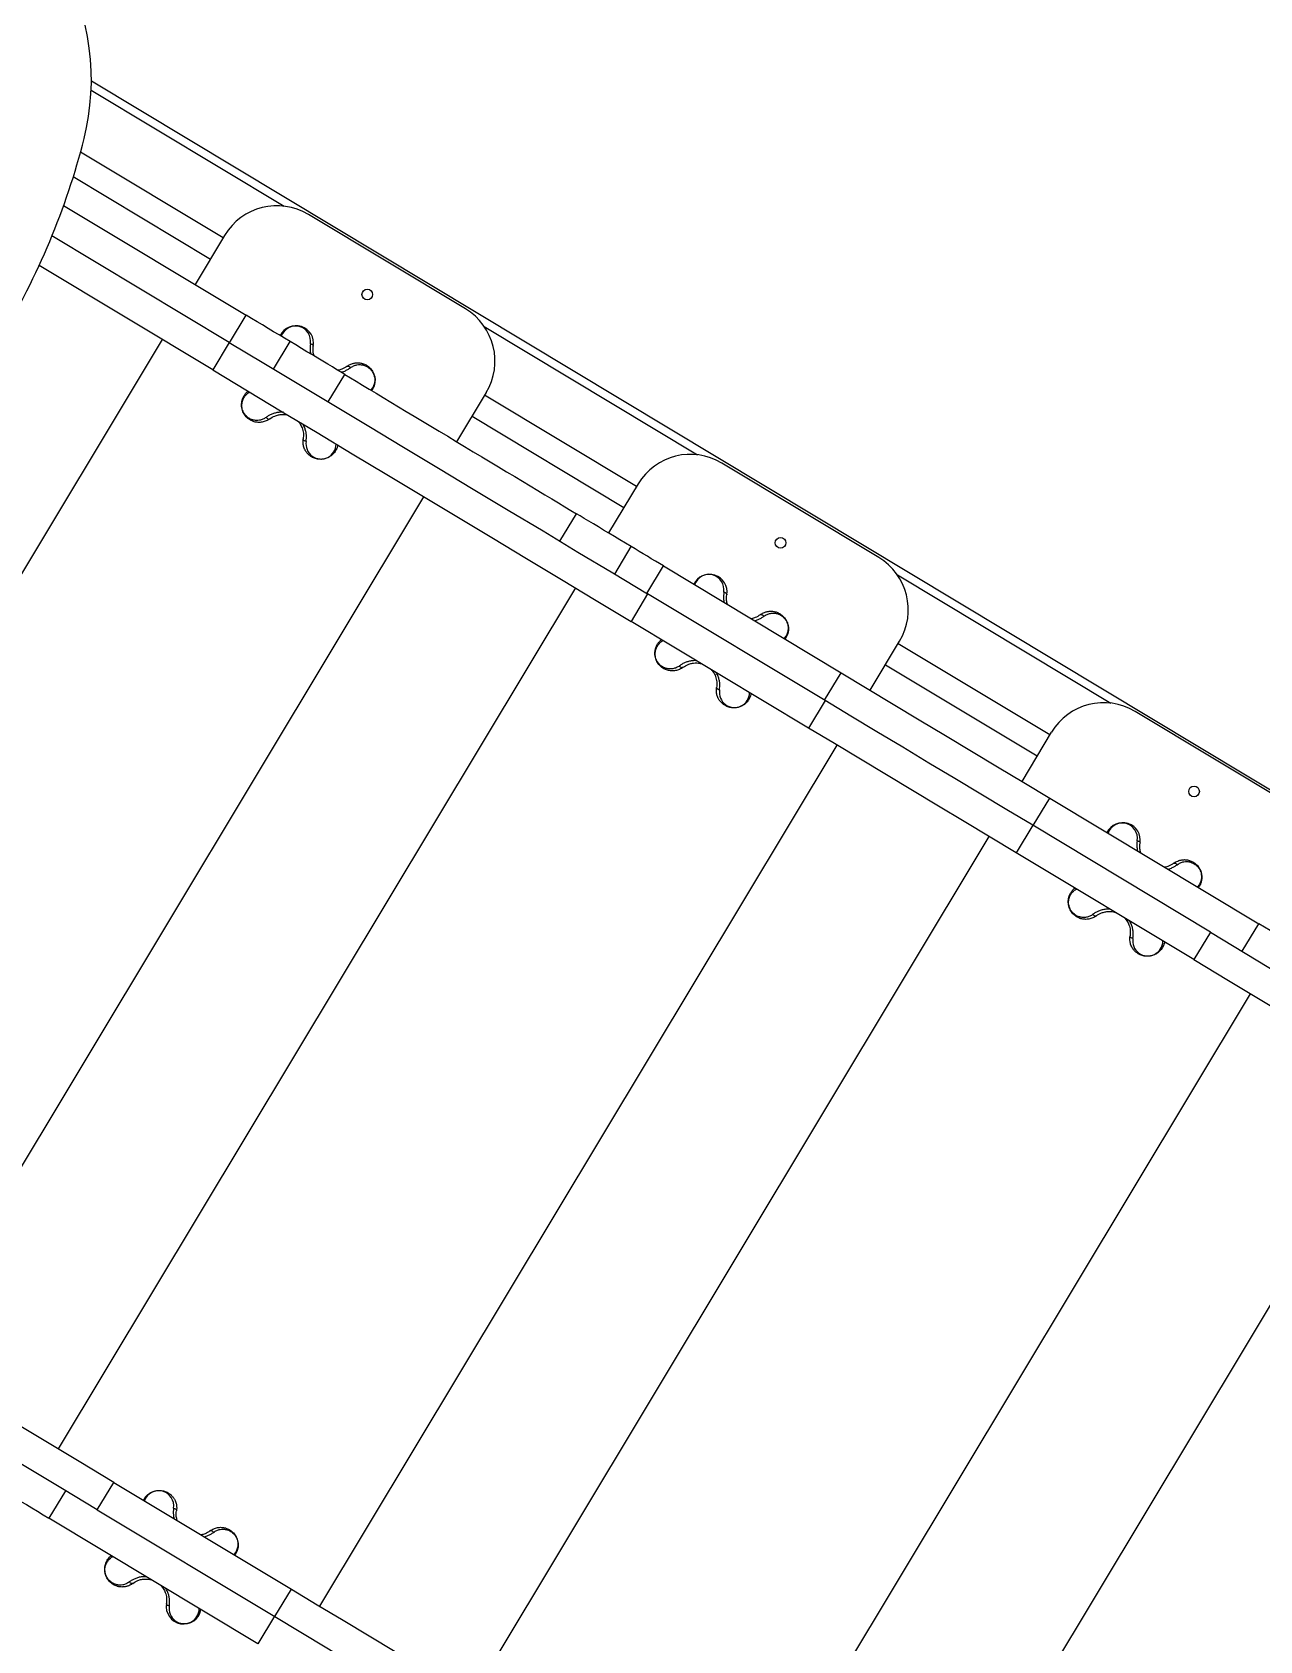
# Model space of a CAD drawing. Header units: millimetres. Extents: x -10374 to 11119, y -8221 to 9433.
# Drawn here: x -3077 to -2273, y -950 to 103 of the extents above; entities that cross this region are included whole.
import ezdxf

# ---------------------------------------------------------------- set-up
doc = ezdxf.new("R2010")
doc.units = ezdxf.units.MM
for name, color, linetype in [('DIKOM_ОБЪЕКТ', 7, 'Continuous'), ('DIKOM_РАЗМЕР_ЗОНА', 7, 'Continuous'), ('DIKOM_РАЗМЕР_ОБЪЕКТА', 7, 'Continuous')]:
    doc.layers.add(name, color=color, linetype=linetype)
doc.styles.add('style1', font='arial.ttf', dxfattribs={"width": 0.8})
doc.dimstyles.new('1-50', dxfattribs={"dimtxt": 300, "dimasz": 200, "dimexe": 100, "dimexo": 0, "dimgap": 100, "dimtad": 0, "dimdec": 0, "dimtxsty": 'style1', "dimcen": 0, "dimclrd": 7, "dimclre": 7, "dimadec": 1, "dimazin": 2, "dimtfac": 1, "dimtdec": 0, "dimtmove": 1, "dimatfit": 3, "dimfxl": 0, "dimlwd": 25, "dimlwe": 18, "dimarcsym": 0})

# ---------------------------------------------------------------- blocks, each defined once
blk = doc.blocks.new('*D16')
at = {"layer": 'Defpoints', "color": 0, "transparency": 16777216}
for p in [(-9045.1, 5161.7), (3694.5, 5161.7), (1813.2, -6719.9)]:
    blk.add_point(p, dxfattribs=at)
at = {"layer": 'DIKOM_РАЗМЕР_ОБЪЕКТА', "color": 7, "lineweight": 18, "transparency": 16777216}
for p, q in [((3694.5, 5161.7), (-9145.1, 5161.7)), ((1813.2, -6719.9), (-9145.1, -6719.9))]:
    blk.add_line(p, q, dxfattribs=at)
at = {"layer": 'DIKOM_РАЗМЕР_ОБЪЕКТА', "color": 7, "lineweight": 25, "transparency": 16777216}
for p, q in [((-9045.1, 4961.7), (-9045.1, -0.5)), ((-9045.1, -6519.9), (-9045.1, -1080.2))]:
    blk.add_line(p, q, dxfattribs=at)
at = {"layer": 'DIKOM_РАЗМЕР_ОБЪЕКТА', "color": 7, "transparency": 16777216}
for points in [[(-9078.4, 4961.7), (-9011.8, 4961.7), (-9045.1, 5161.7)], [(-9078.4, -6519.9), (-9011.8, -6519.9), (-9045.1, -6719.9)]]:
    blk.add_solid(points, dxfattribs=at)
at = {"layer": 'DIKOM_РАЗМЕР_ОБЪЕКТА', "color": 0, "transparency": 16777216, "insert": (-9045.1, -540.3), "char_height": 300, "attachment_point": 5, "rotation": 90, "style": 'style1'}
blk.add_mtext('11900', dxfattribs=at)
blk = doc.blocks.new('*D15')
at = {"layer": 'Defpoints', "color": 0, "transparency": 16777216}
for p in [(-5227.9, 8308.8), (9119.4, -1150.4), (-5227.9, -1991.8)]:
    blk.add_point(p, dxfattribs=at)
at = {"layer": 'DIKOM_РАЗМЕР_ОБЪЕКТА', "color": 7, "lineweight": 18, "transparency": 16777216}
for p, q in [((-5227.9, -1991.8), (-5227.9, 8408.8)), ((9119.4, -1150.4), (9119.4, 8408.8))]:
    blk.add_line(p, q, dxfattribs=at)
at = {"layer": 'DIKOM_РАЗМЕР_ОБЪЕКТА', "color": 7, "lineweight": 25, "transparency": 16777216}
for p, q in [((-5027.9, 8308.8), (187.4, 8308.8)), ((8919.4, 8308.8), (1267.2, 8308.8))]:
    blk.add_line(p, q, dxfattribs=at)
at = {"layer": 'DIKOM_РАЗМЕР_ОБЪЕКТА', "color": 7, "transparency": 16777216}
for points in [[(-5027.9, 8342.1), (-5027.9, 8275.4), (-5227.9, 8308.8)], [(8919.4, 8342.1), (8919.4, 8275.4), (9119.4, 8308.8)]]:
    blk.add_solid(points, dxfattribs=at)
at = {"layer": 'DIKOM_РАЗМЕР_ОБЪЕКТА', "color": 0, "transparency": 16777216, "insert": (727.3, 8308.8), "char_height": 300, "attachment_point": 5, "style": 'style1'}
blk.add_mtext('14350', dxfattribs=at)
blk = doc.blocks.new('*D14')
at = {"layer": 'Defpoints', "color": 0, "transparency": 16777216}
for p in [(-7515.9, 9236.3), (11119.4, -1423.4), (-7515.9, -2401.6)]:
    blk.add_point(p, dxfattribs=at)
at = {"layer": 'DIKOM_РАЗМЕР_ЗОНА', "color": 7, "lineweight": 18, "transparency": 16777216}
for p, q in [((-7515.9, -2401.6), (-7515.9, 9336.3)), ((11119.4, -1423.4), (11119.4, 9336.3))]:
    blk.add_line(p, q, dxfattribs=at)
at = {"layer": 'DIKOM_РАЗМЕР_ЗОНА', "color": 7, "lineweight": 25, "transparency": 16777216}
for p, q in [((-7315.9, 9236.3), (77.6, 9236.3)), ((10919.4, 9236.3), (1157.3, 9236.3))]:
    blk.add_line(p, q, dxfattribs=at)
at = {"layer": 'DIKOM_РАЗМЕР_ЗОНА', "color": 7, "transparency": 16777216}
for points in [[(-7315.9, 9269.7), (-7315.9, 9203), (-7515.9, 9236.3)], [(10919.4, 9269.7), (10919.4, 9203), (11119.4, 9236.3)]]:
    blk.add_solid(points, dxfattribs=at)
at = {"layer": 'DIKOM_РАЗМЕР_ЗОНА', "color": 0, "transparency": 16777216, "insert": (617.5, 9236.3), "char_height": 300, "attachment_point": 5, "style": 'style1'}
blk.add_mtext('18650', dxfattribs=at)
blk = doc.blocks.new('*D13')
at = {"layer": 'Defpoints', "color": 0, "transparency": 16777216}
for p in [(-10177, 7112.8), (3082.3, 7112.8), (2015.5, -8221.4)]:
    blk.add_point(p, dxfattribs=at)
at = {"layer": 'DIKOM_РАЗМЕР_ЗОНА', "color": 7, "lineweight": 18, "transparency": 16777216}
for p, q in [((3082.3, 7112.8), (-10277, 7112.8)), ((2015.5, -8221.4), (-10277, -8221.4))]:
    blk.add_line(p, q, dxfattribs=at)
at = {"layer": 'DIKOM_РАЗМЕР_ЗОНА', "color": 7, "lineweight": 25, "transparency": 16777216}
for p, q in [((-10177, 6912.8), (-10177, -14.4)), ((-10177, -8021.4), (-10177, -1094.2))]:
    blk.add_line(p, q, dxfattribs=at)
at = {"layer": 'DIKOM_РАЗМЕР_ЗОНА', "color": 7, "transparency": 16777216}
for points in [[(-10210.3, 6912.8), (-10143.6, 6912.8), (-10177, 7112.8)], [(-10210.3, -8021.4), (-10143.6, -8021.4), (-10177, -8221.4)]]:
    blk.add_solid(points, dxfattribs=at)
at = {"layer": 'DIKOM_РАЗМЕР_ЗОНА', "color": 0, "transparency": 16777216, "insert": (-10177, -554.3), "char_height": 300, "attachment_point": 5, "rotation": 90, "style": 'style1'}
blk.add_mtext('15300', dxfattribs=at)

msp = doc.modelspace()

# ---------------------------------------------------------------- linework, layer by layer
at = {"layer": 'DIKOM_ОБЪЕКТ', "color": 7, "linetype": 'Continuous', "lineweight": 15}
for p, q in [((-3038.6, 65.3), (-2912.1, -10.7)), ((-1794.9, -676.2), (-3038.5, 71.1)), ((-2952.2, -31.5), (-3045.7, 24.6)), ((-3050.4, 8.8), (-2960.5, -45.3)), ((-3056.7, -10.2), (-2937.1, -82.1)), ((-2793.4, -77.9), (-2896.3, -16.1)), ((-2948.2, -99.9), (-3064.4, -30.1)), ((-2951.2, -29.8), (-2970.5, -62)), ((-2959, -117.9), (-3072.8, -49.5)), ((-2947.9, -100.1), (-2937.1, -82.1)), ((-2781.2, -89.4), (-2641.3, -173.5)), ((-2992.1, -98), (-3331, -662)), ((-2948.2, -99.9), (-2959, -117.9)), ((-2919.1, -117.4), (-2908.2, -99.4)), ((-2883.3, -138.9), (-2872.5, -120.9)), ((-2854.3, -130.6), (-2854.9, -131.4)), ((-2799.1, -165), (-2779.7, -132.8)), ((-2681.3, -194.3), (-2780.8, -134.5)), ((-2789, -148.3), (-2689.6, -208)), ((-2522.6, -240.7), (-2625.4, -178.9)), ((-2680.3, -192.6), (-2699.6, -224.7)), ((-3159.6, -765), (-2820.7, -201)), ((-2731.5, -230.1), (-2720.7, -212.1)), ((-2695.6, -251.6), (-2684.8, -233.6)), ((-2674.5, -264.3), (-2663.7, -246.3)), ((-2663.7, -246.3), (-2547.3, -316.3)), ((-2510.3, -252.1), (-2370.4, -336.2)), ((-2721.3, -260.7), (-3060.2, -824.7)), ((-2674.1, -264.6), (-2684.9, -282.6)), ((-2557.7, -334.5), (-2674.1, -264.6)), ((-2568.6, -352.5), (-2684.9, -282.6)), ((-2583.4, -293.4), (-2584, -294.2)), ((-2528.2, -327.7), (-2508.9, -295.6)), ((-2410.5, -357), (-2509.9, -297.3)), ((-2518.2, -311), (-2418.7, -370.8)), ((-2558.1, -334.3), (-2547.3, -316.3)), ((-2557.7, -334.5), (-2568.6, -352.5)), ((-2251.7, -403.5), (-2354.6, -341.6)), ((-2409.5, -355.3), (-2428.8, -387.5)), ((-2888.7, -927.7), (-2549.8, -363.7)), ((-2421.4, -416.4), (-2410.5, -398.4)), ((-2410.5, -398.4), (-2273.6, -480.7)), ((-2421.7, -416.2), (-2432.5, -434.2)), ((-2305.3, -486.2), (-2421.7, -416.2)), ((-2450.4, -423.5), (-2789.3, -987.5)), ((-2316.1, -504.2), (-2432.5, -434.2)), ((-2312.5, -456.1), (-2313.2, -456.9)), ((-2284.4, -498.7), (-2273.6, -480.7)), ((-2305.3, -486.2), (-2316.1, -504.2)), ((-2617.9, -1090.5), (-2279, -526.5)), ((-2179.5, -586.2), (-2518.4, -1150.2)), ((-3055.5, -852), (-3066.3, -870)), ((-3034.7, -864.6), (-3023.8, -846.6)), ((-3023.8, -846.6), (-2907.4, -916.5)), ((-3004.3, -858.3), (-3003.9, -857.4)), ((-2929.4, -952.3), (-3066.3, -870)), ((-3034.7, -864.6), (-2918.3, -934.5)), ((-2918.3, -934.5), (-2907.4, -916.5)), ((-2918.6, -934.3), (-2929.4, -952.3))]:
    msp.add_line(p, q, dxfattribs=at)
at = {"layer": 'DIKOM_ОБЪЕКТ', "color": 7, "linetype": 'Continuous', "lineweight": 15, "flags": 128}
for points in [[(-3043.3, 33.7), (-3041.6, 40.8), (-3040.3, 48), (-3039.4, 55.4), (-3038.8, 62.8), (-3038.5, 70.2), (-3038.6, 77.7), (-3039.1, 85.3), (-3039.9, 92.8), (-3041.1, 100.4), (-3042.6, 107.9)], [(-2908.2, -99.4), (-2911.9, -97.2), (-2915.5, -95), (-2919.1, -92.9), (-2922.7, -90.7), (-2926.3, -88.5), (-2929.9, -86.4), (-2933.5, -84.2), (-2937.1, -82.1)], [(-2948.2, -99.9), (-2925.4, -113.6), (-2902.5, -127.3), (-2879.7, -141), (-2856.8, -154.8), (-2834, -168.5), (-2811.1, -182.2), (-2788.3, -196), (-2765.4, -209.7), (-2742.5, -223.4), (-2719.7, -237.2), (-2696.9, -250.9), (-2674.1, -264.6)], [(-2872.5, -120.9), (-2874.9, -119.4), (-2877.6, -117.8), (-2880.5, -116), (-2883.6, -114.2), (-2886.8, -112.2), (-2890.2, -110.2), (-2893.7, -108.1), (-2897.3, -106), (-2900.9, -103.8), (-2904.6, -101.6), (-2908.2, -99.4)], [(-2895, -100.8), (-2894.6, -100.8), (-2894.2, -101), (-2893.8, -101.1), (-2893.5, -101.3), (-2893.3, -101.6), (-2893.1, -101.9), (-2893.1, -102.1), (-2893.1, -102.4)], [(-2871.1, -115.6), (-2870.9, -115.5), (-2870.6, -115.4), (-2870.3, -115.4), (-2870, -115.5), (-2869.6, -115.7), (-2869.3, -115.9), (-2869, -116.2), (-2868.8, -116.5)], [(-2959, -117.9), (-2936.2, -131.6), (-2913.4, -145.3), (-2890.5, -159), (-2867.7, -172.8), (-2844.8, -186.5), (-2821.9, -200.2), (-2799.1, -214), (-2776.2, -227.7), (-2753.4, -241.4), (-2730.5, -255.2), (-2707.7, -268.9), (-2684.9, -282.6)], [(-2872.5, -120.9), (-2868.8, -123.1), (-2864.9, -125.4), (-2860.8, -127.9), (-2856.4, -130.5), (-2851.9, -133.2), (-2847.2, -136.1), (-2842.3, -139), (-2837.3, -142), (-2832.2, -145.1), (-2826.9, -148.3), (-2821.5, -151.5), (-2816.1, -154.8), (-2810.6, -158.1), (-2805, -161.4), (-2799.4, -164.8), (-2793.9, -168.1), (-2788.3, -171.5), (-2782.7, -174.8), (-2777.2, -178.1), (-2771.8, -181.4), (-2766.4, -184.6), (-2761.1, -187.8), (-2756, -190.9), (-2750.9, -193.9), (-2746, -196.8), (-2741.3, -199.7), (-2736.8, -202.4), (-2732.4, -205), (-2728.3, -207.5), (-2724.3, -209.9), (-2720.7, -212.1)], [(-2924, -149), (-2923.7, -149.3), (-2923.4, -149.6), (-2923.1, -149.8), (-2922.8, -150), (-2922.4, -150.1), (-2922.1, -150.1), (-2921.9, -150.1), (-2921.6, -149.9)], [(-2897.8, -164.8), (-2898.2, -164.7), (-2898.5, -164.6), (-2898.9, -164.4), (-2899.2, -164.2), (-2899.4, -163.9), (-2899.6, -163.7), (-2899.7, -163.4), (-2899.7, -163.1)], [(-2684.8, -233.6), (-2688.5, -231.4), (-2692.2, -229.2), (-2695.8, -227), (-2699.4, -224.9), (-2702.9, -222.8), (-2706.3, -220.7), (-2709.5, -218.8), (-2712.6, -216.9), (-2715.5, -215.2), (-2718.2, -213.6), (-2720.7, -212.1)], [(-2663.7, -246.3), (-2666.3, -244.8), (-2668.9, -243.2), (-2671.6, -241.6), (-2674.2, -240), (-2676.9, -238.4), (-2679.5, -236.8), (-2682.2, -235.2), (-2684.8, -233.6)], [(-2624.1, -263.5), (-2623.7, -263.6), (-2623.3, -263.7), (-2623, -263.9), (-2622.7, -264.1), (-2622.4, -264.3), (-2622.3, -264.6), (-2622.2, -264.9), (-2622.2, -265.2)], [(-2600.3, -278.4), (-2600, -278.2), (-2599.7, -278.2), (-2599.4, -278.2), (-2599.1, -278.3), (-2598.8, -278.4), (-2598.4, -278.7), (-2598.2, -278.9), (-2597.9, -279.3)], [(-2653.1, -311.8), (-2652.9, -312.1), (-2652.6, -312.4), (-2652.2, -312.6), (-2651.9, -312.8), (-2651.6, -312.9), (-2651.3, -312.9), (-2651, -312.8), (-2650.7, -312.7)], [(-2626.9, -327.5), (-2627.3, -327.4), (-2627.7, -327.3), (-2628, -327.1), (-2628.3, -326.9), (-2628.6, -326.7), (-2628.7, -326.4), (-2628.8, -326.1), (-2628.8, -325.9)], [(-2547.3, -316.3), (-2530.2, -326.5), (-2513.1, -336.8), (-2496, -347.1), (-2478.9, -357.4), (-2461.8, -367.6), (-2444.7, -377.9), (-2427.6, -388.2), (-2410.5, -398.4)], [(-2421.7, -416.2), (-2438.7, -406), (-2455.7, -395.8), (-2472.7, -385.6), (-2489.7, -375.4), (-2506.7, -365.1), (-2523.8, -354.9), (-2540.8, -344.7), (-2557.7, -334.5)], [(-2432.5, -434.2), (-2449.5, -424), (-2466.5, -413.8), (-2483.5, -403.6), (-2500.5, -393.4), (-2517.6, -383.1), (-2534.6, -372.9), (-2551.6, -362.7), (-2568.6, -352.5)], [(-2353.3, -426.3), (-2352.8, -426.3), (-2352.5, -426.5), (-2352.1, -426.6), (-2351.8, -426.9), (-2351.6, -427.1), (-2351.4, -427.4), (-2351.3, -427.6), (-2351.3, -427.9)], [(-2329.4, -441.1), (-2329.2, -441), (-2328.9, -440.9), (-2328.6, -440.9), (-2328.2, -441), (-2327.9, -441.2), (-2327.6, -441.4), (-2327.3, -441.7), (-2327, -442)], [(-2382.2, -474.5), (-2382, -474.8), (-2381.7, -475.1), (-2381.4, -475.3), (-2381, -475.5), (-2380.7, -475.6), (-2380.4, -475.6), (-2380.1, -475.6), (-2379.9, -475.4)], [(-2237.2, -502.6), (-2239.7, -501.1), (-2242.5, -499.4), (-2245.4, -497.6), (-2248.5, -495.8), (-2251.8, -493.8), (-2255.3, -491.7), (-2258.8, -489.6), (-2262.5, -487.4), (-2266.2, -485.2), (-2269.9, -482.9), (-2273.6, -480.7)], [(-2356, -490.3), (-2356.4, -490.2), (-2356.8, -490.1), (-2357.2, -489.9), (-2357.5, -489.7), (-2357.7, -489.4), (-2357.9, -489.2), (-2357.9, -488.9), (-2357.9, -488.6)], [(-2305.3, -486.2), (-2282.5, -499.9), (-2259.7, -513.6), (-2236.8, -527.3), (-2214, -541), (-2191.1, -554.8), (-2168.3, -568.5), (-2145.4, -582.2), (-2122.5, -596), (-2099.7, -609.7), (-2076.8, -623.4), (-2054, -637.1), (-2031.2, -650.9)], [(-2316.1, -504.2), (-2293.3, -517.9), (-2270.5, -531.6), (-2247.7, -545.3), (-2224.8, -559), (-2201.9, -572.8), (-2179.1, -586.5), (-2156.2, -600.2), (-2133.4, -614), (-2110.5, -627.7), (-2087.7, -641.4), (-2064.8, -655.1), (-2042, -668.9)], [(-3023.8, -846.6), (-3046.6, -832.9), (-3069.5, -819.1), (-3092.3, -805.4), (-3115.2, -791.7), (-3138, -778), (-3160.9, -764.2), (-3183.8, -750.5), (-3206.6, -736.7), (-3229.5, -723), (-3252.3, -709.3), (-3275.1, -695.6), (-3297.9, -681.9)], [(-3034.7, -864.6), (-3057.5, -850.9), (-3080.3, -837.1), (-3103.1, -823.4), (-3126, -809.7), (-3148.8, -796), (-3171.7, -782.2), (-3194.6, -768.5), (-3217.4, -754.7), (-3240.3, -741), (-3263.1, -727.3), (-3286, -713.6), (-3308.8, -699.9)], [(-3102.7, -848.2), (-3100.2, -849.7), (-3097.5, -851.3), (-3094.6, -853.1), (-3091.4, -855), (-3088.1, -856.9), (-3084.7, -859), (-3081.1, -861.1), (-3077.5, -863.3), (-3073.8, -865.5), (-3070.1, -867.8), (-3066.3, -870)], [(-2984.6, -863.5), (-2984.2, -863.6), (-2983.8, -863.7), (-2983.5, -863.9), (-2983.2, -864.1), (-2983, -864.4), (-2982.8, -864.6), (-2982.7, -864.9), (-2982.7, -865.2)], [(-2958.4, -879.3), (-2958.7, -879), (-2959, -878.7), (-2959.3, -878.5), (-2959.6, -878.3), (-2959.9, -878.2), (-2960.3, -878.2), (-2960.5, -878.2), (-2960.8, -878.4)], [(-3011.3, -912.7), (-3011.5, -912.8), (-3011.8, -912.9), (-3012.1, -912.9), (-3012.4, -912.8), (-3012.8, -912.6), (-3013.1, -912.4), (-3013.4, -912.1), (-3013.6, -911.8)], [(-2907.4, -916.5), (-2890.5, -926.7), (-2873.5, -936.9), (-2856.5, -947.1), (-2839.4, -957.4), (-2822.4, -967.6), (-2805.4, -977.8), (-2788.4, -988), (-2771.4, -998.2)], [(-2987.4, -927.5), (-2987.8, -927.5), (-2988.2, -927.3), (-2988.6, -927.2), (-2988.9, -926.9), (-2989.1, -926.7), (-2989.3, -926.4), (-2989.3, -926.2), (-2989.3, -925.9)], [(-2918.3, -934.5), (-2901.3, -944.7), (-2884.3, -954.9), (-2867.3, -965.1), (-2850.2, -975.4), (-2833.2, -985.6), (-2816.2, -995.8), (-2799.2, -1006), (-2782.2, -1016.2)]]:
    msp.add_lwpolyline(points, dxfattribs=at)
at = {"layer": 'DIKOM_ОБЪЕКТ', "color": 7, "linetype": 'Continuous', "lineweight": 15}
for centre in [(-2857.7, -68.5), (-2586.9, -231.2), (-2316, -394)]:
    msp.add_circle(centre, 3.5, dxfattribs=at)
for centre, radius, start, end in [((-3520.2, 156.2), 492.5, 329.0371, 345.592), ((-2916.9, -50.4), 40, 59, 149), ((-2814, -112.2), 40, 329, 59), ((-2904.4, -100.5), 11.5, 350.4538, 154.0554), ((-2904.7, -99.1), 9.88, 350.3228, 160.9971), ((-2888, -166.4), 9.89, 170.3872, 359.6178), ((-2646, -213.2), 40, 59, 149), ((-2543.2, -275), 40, 329, 59), ((-2633.5, -263.3), 11.5, 350.4511, 154.0567), ((-2633.9, -261.8), 9.88, 350.3214, 160.9986), ((-2617.1, -329.2), 9.89, 170.3877, 359.618), ((-2375.2, -375.9), 40, 59, 149), ((-2362.7, -426), 11.5, 350.4535, 154.0551), ((-2363, -424.6), 9.88, 350.3224, 160.9979), ((-2346.3, -491.9), 9.89, 170.3888, 359.6164), ((-2994.4, -861.9), 9.88, 350.3229, 160.9974), ((-2978, -927.8), 11.5, 170.4761, 349.3988), ((-2977.7, -929.2), 9.89, 170.3909, 359.6148)]:
    msp.add_arc(centre, radius, start, end, dxfattribs=at)
for points, knots in [([(-2895, -100.8), (-2895.1, -102.2), (-2895.3, -104.3), (-2895, -106.6), (-2894.7, -107.5), (-2894.7, -107.5)], [0, 0, 0, 0, 0.64438, 0.973847, 1, 1, 1, 1]), ([(-2892.5, -108.8), (-2892.8, -107.9), (-2893.5, -105.6), (-2893.2, -103.6), (-2893.1, -102.4)], [0, 0, 0, 0, 0.404031, 1, 1, 1, 1]), ([(-2871.1, -115.6), (-2872.1, -116.3), (-2873.5, -117.2), (-2875.5, -117.9), (-2876.4, -118.1), (-2876.9, -118.2), (-2876.9, -118.2)], [0, 0, 0, 0, 0.604302, 0.790849, 0.970423, 1, 1, 1, 1]), ([(-2871.1, -115.6), (-2870.8, -115.4), (-2870.1, -114.9), (-2869, -114.3), (-2867.9, -113.9), (-2867, -113.6), (-2866.1, -113.4), (-2865.2, -113.3), (-2864.3, -113.2), (-2863.4, -113.2), (-2862.5, -113.3), (-2861.5, -113.5), (-2860.6, -113.8), (-2859.6, -114.1), (-2858.5, -114.7), (-2857.5, -115.3), (-2856.5, -116.1), (-2855.5, -117), (-2854.7, -118.1), (-2854.1, -119.1), (-2853.4, -120.5), (-2852.9, -122.1), (-2852.6, -123.7), (-2852.6, -124.8), (-2852.7, -126), (-2852.9, -127.4), (-2853.4, -129), (-2854, -130.1), (-2854.3, -130.6)], [0, 0, 0, 0, 0.039048, 0.080676, 0.124899, 0.152374, 0.182321, 0.214746, 0.249672, 0.275925, 0.312226, 0.348769, 0.37443, 0.417522, 0.45846, 0.49858, 0.541745, 0.583533, 0.624038, 0.656597, 0.686724, 0.749348, 0.77996, 0.812234, 0.842267, 0.875053, 0.93776, 1, 1, 1, 1]), ([(-2868.8, -116.5), (-2868.1, -116.1), (-2866.7, -115.2), (-2864.5, -114.5), (-2862.3, -114.4), (-2860.1, -114.7), (-2858, -115.6), (-2856.4, -116.7), (-2855.2, -117.9), (-2854.5, -118.9), (-2854, -119.7), (-2853.5, -120.7), (-2853.1, -122), (-2852.8, -123.6), (-2852.8, -125.2), (-2853, -126.6), (-2853.5, -128.2), (-2854.3, -129.8), (-2855.1, -130.7), (-2855.5, -131.1)], [0, 0, 0, 0, 0.08541, 0.170998, 0.256211, 0.341685, 0.426499, 0.512136, 0.558008, 0.597801, 0.621497, 0.643439, 0.683798, 0.726725, 0.769684, 0.812548, 0.855532, 0.940818, 1, 1, 1, 1]), ([(-2874.9, -119.4), (-2874.8, -119.4), (-2874, -119.3), (-2872.5, -118.7), (-2870.5, -117.7), (-2869.3, -116.9), (-2868.8, -116.5)], [0, 0, 0, 0, 0.022477, 0.348032, 0.668595, 1, 1, 1, 1]), ([(-2921.6, -149.9), (-2922, -150.2), (-2922.8, -150.8), (-2924, -151.4), (-2925.3, -151.8), (-2926.6, -152.1), (-2927.9, -152.3), (-2929.2, -152.3), (-2930.5, -152.2), (-2931.8, -151.9), (-2933.1, -151.4), (-2934.3, -150.8), (-2935.4, -150.1), (-2936.5, -149.2), (-2937.5, -148.1), (-2938.5, -146.8), (-2939.2, -145.3), (-2939.8, -143.6), (-2940.1, -142.1), (-2940.1, -141), (-2940.1, -139.9), (-2939.9, -138.5), (-2939.6, -137.2), (-2939.1, -136), (-2938.6, -135.1), (-2938, -134.2), (-2937.4, -133.3), (-2936.6, -132.5), (-2936.1, -132.1), (-2935.8, -131.8)], [0, 0, 0, 0, 0.038889, 0.080449, 0.119, 0.161074, 0.19768, 0.241283, 0.28166, 0.321715, 0.365379, 0.401468, 0.44471, 0.482217, 0.525252, 0.562884, 0.603346, 0.643861, 0.684341, 0.704056, 0.724851, 0.762552, 0.805686, 0.837572, 0.869165, 0.8997, 0.930699, 0.966637, 1, 1, 1, 1]), ([(-2924, -149), (-2924.7, -149.5), (-2926, -150.4), (-2928.3, -151), (-2930.5, -151.1), (-2932.6, -150.8), (-2934.7, -150), (-2936.4, -148.8), (-2937.6, -147.6), (-2938.3, -146.6), (-2938.8, -145.8), (-2939.2, -144.8), (-2939.7, -143.5), (-2939.9, -141.9), (-2939.9, -140.3), (-2939.7, -139), (-2939.2, -137.3), (-2938.3, -135.6), (-2936.8, -133.9), (-2935.6, -132.9), (-2934.8, -132.5), (-2934.7, -132.5)], [0, 0, 0, 0, 0.075888, 0.151934, 0.227662, 0.303594, 0.378952, 0.455044, 0.495802, 0.531168, 0.552214, 0.57171, 0.607577, 0.645715, 0.683885, 0.721968, 0.760158, 0.835936, 0.911987, 0.987438, 1, 1, 1, 1]), ([(-2912.7, -145.7), (-2912.8, -145.7), (-2913.8, -145.5), (-2915.7, -145.7), (-2918.1, -146.1), (-2920.2, -146.8), (-2922.3, -147.8), (-2923.4, -148.6), (-2924, -149)], [0, 0, 0, 0, 0.029306, 0.223143, 0.417375, 0.611465, 0.802523, 1, 1, 1, 1]), ([(-2921.6, -149.9), (-2920.6, -149.3), (-2919.3, -148.4), (-2917.2, -147.7), (-2916, -147.4), (-2914.5, -147.1), (-2912.7, -147.1), (-2910.8, -147.2), (-2909.8, -147.6), (-2909.4, -147.7)], [0, 0, 0, 0, 0.326301, 0.42702, 0.523972, 0.61738, 0.775913, 0.926246, 1, 1, 1, 1]), ([(-2903.3, -151.4), (-2903, -151.6), (-2902.5, -152.2), (-2901.7, -153.3), (-2901, -154.5), (-2900.1, -156.6), (-2899.3, -159.6), (-2899.6, -161.9), (-2899.7, -163.1)], [0, 0, 0, 0, 0.069058, 0.169416, 0.273171, 0.380876, 0.672506, 1, 1, 1, 1]), ([(-2897.8, -164.8), (-2897.6, -163.4), (-2897.4, -161.3), (-2897.9, -158.2), (-2898.7, -155.9), (-2899.4, -154.2), (-2900, -153.4), (-2900.1, -153.3)], [0, 0, 0, 0, 0.383637, 0.579777, 0.770147, 0.963553, 1, 1, 1, 1]), ([(-2878.5, -170.9), (-2878.7, -171.3), (-2879.2, -172), (-2880, -173), (-2880.9, -173.8), (-2881.9, -174.5), (-2883.1, -175.3), (-2884.6, -175.9), (-2886.2, -176.3), (-2887.4, -176.5), (-2888.6, -176.5), (-2889.8, -176.4), (-2891.1, -176.2), (-2892.4, -175.8), (-2893.4, -175.3), (-2894.3, -174.8), (-2895.1, -174.3), (-2895.8, -173.8), (-2896.4, -173.2), (-2897, -172.5), (-2897.6, -171.8), (-2898.1, -171), (-2898.6, -170.2), (-2899.1, -169.2), (-2899.4, -168), (-2899.7, -166.6), (-2899.9, -165), (-2899.7, -163.7), (-2899.7, -163.1)], [0, 0, 0, 0, 0.043169, 0.084951, 0.125503, 0.158056, 0.187888, 0.250621, 0.281743, 0.313567, 0.34377, 0.376429, 0.416856, 0.458551, 0.501589, 0.531079, 0.563762, 0.592893, 0.626368, 0.652483, 0.688435, 0.724581, 0.750271, 0.796293, 0.837893, 0.875075, 0.940446, 1, 1, 1, 1]), ([(-2877, -167.1), (-2877, -167.2), (-2877.1, -167.4), (-2877.1, -167.6), (-2877.2, -167.8), (-2877.4, -168.9), (-2878, -169.9), (-2878.5, -170.9)], [0, 0, 0, 0, 0.054124, 0.136902, 0.162549, 0.17764, 1, 1, 1, 1]), ([(-2624.1, -263.5), (-2624.2, -264.9), (-2624.4, -267), (-2624.1, -269.4), (-2623.8, -270.2), (-2623.8, -270.3)], [0, 0, 0, 0, 0.644399, 0.973876, 1, 1, 1, 1]), ([(-2621.7, -271.6), (-2621.9, -270.7), (-2622.6, -268.4), (-2622.3, -266.4), (-2622.2, -265.2)], [0, 0, 0, 0, 0.404031, 1, 1, 1, 1]), ([(-2600.3, -278.4), (-2601.3, -279), (-2602.6, -279.9), (-2604.6, -280.6), (-2605.5, -280.9), (-2606, -280.9), (-2606.1, -280.9)], [0, 0, 0, 0, 0.604361, 0.790926, 0.970518, 1, 1, 1, 1]), ([(-2604, -282.2), (-2604, -282.2), (-2603.1, -282), (-2601.6, -281.4), (-2599.6, -280.5), (-2598.5, -279.7), (-2597.9, -279.3)], [0, 0, 0, 0, 0.022381, 0.348052, 0.668641, 1, 1, 1, 1]), ([(-2600.3, -278.4), (-2599.9, -278.1), (-2599.2, -277.6), (-2598.1, -277), (-2597.1, -276.6), (-2596.1, -276.3), (-2595.3, -276.1), (-2594.3, -276), (-2593.4, -276), (-2592.5, -276), (-2591.6, -276.1), (-2590.7, -276.3), (-2589.7, -276.5), (-2588.7, -276.9), (-2587.7, -277.4), (-2586.6, -278.1), (-2585.6, -278.9), (-2584.7, -279.8), (-2583.9, -280.8), (-2583.2, -281.8), (-2582.5, -283.2), (-2582, -284.8), (-2581.8, -286.4), (-2581.7, -287.6), (-2581.8, -288.7), (-2582, -290.1), (-2582.5, -291.8), (-2583.1, -292.9), (-2583.4, -293.4)], [0, 0, 0, 0, 0.039064, 0.080675, 0.124898, 0.152372, 0.182319, 0.214762, 0.24967, 0.275923, 0.312224, 0.348766, 0.374428, 0.417536, 0.458457, 0.498577, 0.541742, 0.583544, 0.624036, 0.656594, 0.686721, 0.749345, 0.779957, 0.812232, 0.842265, 0.875048, 0.93776, 1, 1, 1, 1]), ([(-2597.9, -279.3), (-2597.2, -278.8), (-2595.8, -277.9), (-2593.6, -277.3), (-2591.4, -277.1), (-2589.2, -277.5), (-2587.1, -278.3), (-2585.5, -279.4), (-2584.3, -280.7), (-2583.6, -281.6), (-2583.1, -282.5), (-2582.6, -283.5), (-2582.2, -284.8), (-2581.9, -286.4), (-2582, -287.9), (-2582.2, -289.3), (-2582.7, -291), (-2583.4, -292.5), (-2584.3, -293.4), (-2584.6, -293.8)], [0, 0, 0, 0, 0.08541, 0.170997, 0.256226, 0.341685, 0.426498, 0.512135, 0.558007, 0.597812, 0.621497, 0.643439, 0.683805, 0.726728, 0.769688, 0.812548, 0.855532, 0.940818, 1, 1, 1, 1]), ([(-2650.7, -312.7), (-2651.1, -312.9), (-2651.9, -313.5), (-2653.1, -314.1), (-2654.4, -314.6), (-2655.7, -314.9), (-2657, -315.1), (-2658.3, -315.1), (-2659.7, -314.9), (-2661, -314.6), (-2662.2, -314.2), (-2663.4, -313.6), (-2664.6, -312.9), (-2665.7, -311.9), (-2666.7, -310.9), (-2667.6, -309.6), (-2668.4, -308.1), (-2669, -306.3), (-2669.2, -304.9), (-2669.3, -303.7), (-2669.2, -302.6), (-2669.1, -301.3), (-2668.7, -299.9), (-2668.2, -298.8), (-2667.7, -297.8), (-2667.2, -296.9), (-2666.5, -296.1), (-2665.8, -295.3), (-2665.2, -294.8), (-2664.9, -294.6)], [0, 0, 0, 0, 0.038903, 0.080463, 0.118999, 0.161089, 0.197679, 0.241297, 0.281659, 0.321729, 0.365379, 0.401482, 0.444724, 0.482231, 0.525267, 0.562887, 0.603359, 0.643867, 0.684347, 0.704063, 0.724859, 0.762559, 0.80569, 0.837582, 0.869174, 0.89971, 0.930699, 0.966637, 1, 1, 1, 1]), ([(-2653.1, -311.8), (-2653.8, -312.2), (-2655.2, -313.1), (-2657.4, -313.7), (-2659.6, -313.9), (-2661.8, -313.5), (-2663.9, -312.7), (-2665.5, -311.6), (-2666.7, -310.4), (-2667.4, -309.4), (-2667.9, -308.5), (-2668.4, -307.6), (-2668.8, -306.3), (-2669.1, -304.6), (-2669.1, -303.1), (-2668.8, -301.7), (-2668.3, -300.1), (-2667.4, -298.3), (-2666, -296.6), (-2664.8, -295.6), (-2664, -295.3), (-2663.9, -295.2)], [0, 0, 0, 0, 0.075888, 0.151936, 0.22765, 0.303597, 0.378956, 0.455048, 0.495807, 0.531162, 0.552219, 0.571715, 0.607575, 0.645717, 0.683888, 0.721973, 0.760159, 0.835946, 0.911988, 0.987451, 1, 1, 1, 1]), ([(-2641.8, -308.4), (-2642, -308.4), (-2643, -308.3), (-2644.8, -308.4), (-2647.2, -308.8), (-2649.4, -309.6), (-2651.4, -310.5), (-2652.5, -311.4), (-2653.1, -311.8)], [0, 0, 0, 0, 0.029367, 0.223194, 0.417415, 0.611439, 0.802535, 1, 1, 1, 1]), ([(-2650.7, -312.7), (-2649.7, -312), (-2648.4, -311.1), (-2646.4, -310.4), (-2645.2, -310.1), (-2643.7, -309.9), (-2641.8, -309.8), (-2640, -310), (-2638.9, -310.3), (-2638.5, -310.4)], [0, 0, 0, 0, 0.326274, 0.426997, 0.523953, 0.617365, 0.775904, 0.926243, 1, 1, 1, 1]), ([(-2632.4, -314.1), (-2632.2, -314.4), (-2631.6, -315), (-2630.8, -316), (-2630.1, -317.3), (-2629.2, -319.4), (-2628.5, -322.4), (-2628.7, -324.7), (-2628.8, -325.9)], [0, 0, 0, 0, 0.069096, 0.169452, 0.273176, 0.380877, 0.672513, 1, 1, 1, 1]), ([(-2626.9, -327.5), (-2626.8, -326.1), (-2626.5, -324), (-2627.1, -321), (-2627.8, -318.7), (-2628.5, -317), (-2629.2, -316.1), (-2629.3, -316)], [0, 0, 0, 0, 0.383645, 0.579798, 0.77017, 0.963552, 1, 1, 1, 1]), ([(-2607.6, -333.7), (-2607.8, -334), (-2608.3, -334.8), (-2609.1, -335.7), (-2610.1, -336.6), (-2611, -337.3), (-2612.3, -338.1), (-2613.8, -338.7), (-2615.4, -339.1), (-2616.5, -339.2), (-2617.7, -339.3), (-2618.9, -339.2), (-2620.2, -339), (-2621.5, -338.6), (-2622.6, -338.1), (-2623.5, -337.6), (-2624.2, -337.1), (-2624.9, -336.5), (-2625.6, -335.9), (-2626.2, -335.3), (-2626.8, -334.6), (-2627.3, -333.8), (-2627.8, -332.9), (-2628.2, -331.9), (-2628.6, -330.8), (-2628.9, -329.4), (-2629, -327.8), (-2628.9, -326.5), (-2628.8, -325.9)], [0, 0, 0, 0, 0.043158, 0.084953, 0.125491, 0.158044, 0.187895, 0.250629, 0.281728, 0.313552, 0.343778, 0.376437, 0.416865, 0.45856, 0.501581, 0.531071, 0.563769, 0.592886, 0.626374, 0.652478, 0.68843, 0.724586, 0.750276, 0.796291, 0.837891, 0.875078, 0.940448, 1, 1, 1, 1]), ([(-2606.2, -329.9), (-2606.2, -330), (-2606.2, -330.1), (-2606.3, -330.3), (-2606.3, -330.5), (-2606.6, -331.6), (-2607.1, -332.7), (-2607.6, -333.7)], [0, 0, 0, 0, 0.054122, 0.136925, 0.162571, 0.177662, 1, 1, 1, 1]), ([(-2353.3, -426.3), (-2353.4, -427.7), (-2353.6, -429.8), (-2353.2, -432.1), (-2353, -433), (-2353, -433)], [0, 0, 0, 0, 0.644398, 0.973871, 1, 1, 1, 1]), ([(-2350.8, -434.3), (-2351.1, -433.4), (-2351.7, -431.1), (-2351.5, -429.1), (-2351.3, -427.9)], [0, 0, 0, 0, 0.404034, 1, 1, 1, 1]), ([(-2329.4, -441.1), (-2330.4, -441.8), (-2331.7, -442.7), (-2333.8, -443.4), (-2334.6, -443.6), (-2335.1, -443.7), (-2335.2, -443.7)], [0, 0, 0, 0, 0.604343, 0.790895, 0.970471, 1, 1, 1, 1]), ([(-2333.1, -444.9), (-2333.1, -444.9), (-2332.2, -444.8), (-2330.8, -444.2), (-2328.7, -443.2), (-2327.6, -442.4), (-2327, -442)], [0, 0, 0, 0, 0.022429, 0.348043, 0.668657, 1, 1, 1, 1]), ([(-2329.4, -441.1), (-2329.1, -440.9), (-2328.4, -440.4), (-2327.2, -439.8), (-2326.2, -439.4), (-2325.2, -439.1), (-2324.4, -438.9), (-2323.5, -438.8), (-2322.6, -438.7), (-2321.7, -438.7), (-2320.7, -438.8), (-2319.8, -439), (-2318.9, -439.3), (-2317.9, -439.6), (-2316.8, -440.2), (-2315.7, -440.8), (-2314.7, -441.6), (-2313.8, -442.5), (-2313, -443.6), (-2312.3, -444.6), (-2311.6, -446), (-2311.2, -447.6), (-2310.9, -449.2), (-2310.9, -450.3), (-2310.9, -451.5), (-2311.2, -452.9), (-2311.6, -454.5), (-2312.2, -455.6), (-2312.5, -456.1)], [0, 0, 0, 0, 0.039049, 0.080669, 0.124893, 0.152366, 0.182314, 0.214748, 0.249666, 0.275919, 0.31222, 0.348763, 0.374424, 0.417525, 0.458455, 0.498574, 0.541749, 0.583536, 0.624035, 0.656594, 0.686721, 0.749346, 0.779958, 0.812234, 0.842267, 0.875052, 0.937761, 1, 1, 1, 1]), ([(-2327, -442), (-2326.3, -441.6), (-2325, -440.7), (-2322.7, -440), (-2320.5, -439.9), (-2318.4, -440.2), (-2316.3, -441.1), (-2314.6, -442.2), (-2313.4, -443.4), (-2312.7, -444.4), (-2312.2, -445.2), (-2311.8, -446.2), (-2311.3, -447.5), (-2311.1, -449.2), (-2311.1, -450.7), (-2311.3, -452.1), (-2311.8, -453.7), (-2312.6, -455.3), (-2313.4, -456.2), (-2313.8, -456.6)], [0, 0, 0, 0, 0.085409, 0.170997, 0.256217, 0.341684, 0.426497, 0.512135, 0.558007, 0.597805, 0.621498, 0.643438, 0.683801, 0.726726, 0.769686, 0.812547, 0.855528, 0.940818, 1, 1, 1, 1]), ([(-2379.9, -475.4), (-2380.3, -475.7), (-2381, -476.3), (-2382.3, -476.9), (-2383.6, -477.3), (-2384.8, -477.6), (-2386.2, -477.8), (-2387.5, -477.8), (-2388.8, -477.7), (-2390.1, -477.4), (-2391.3, -476.9), (-2392.6, -476.3), (-2393.7, -475.6), (-2394.8, -474.7), (-2395.8, -473.6), (-2396.7, -472.3), (-2397.5, -470.8), (-2398.1, -469.1), (-2398.3, -467.6), (-2398.4, -466.5), (-2398.4, -465.4), (-2398.2, -464), (-2397.8, -462.7), (-2397.4, -461.5), (-2396.9, -460.6), (-2396.3, -459.7), (-2395.7, -458.8), (-2394.9, -458), (-2394.3, -457.6), (-2394.1, -457.3)], [0, 0, 0, 0, 0.038903, 0.080455, 0.118998, 0.161079, 0.197677, 0.241287, 0.281663, 0.321725, 0.365382, 0.401477, 0.444712, 0.482226, 0.52526, 0.562887, 0.603351, 0.643864, 0.684341, 0.704057, 0.724853, 0.762554, 0.805683, 0.837573, 0.869165, 0.8997, 0.930694, 0.966633, 1, 1, 1, 1]), ([(-2382.2, -474.5), (-2382.9, -475), (-2384.3, -475.9), (-2386.5, -476.5), (-2388.8, -476.6), (-2390.9, -476.3), (-2393, -475.5), (-2394.6, -474.3), (-2395.8, -473.1), (-2396.5, -472.1), (-2397.1, -471.3), (-2397.5, -470.3), (-2397.9, -469), (-2398.2, -467.4), (-2398.2, -465.8), (-2398, -464.5), (-2397.5, -462.8), (-2396.6, -461.1), (-2395.1, -459.4), (-2393.9, -458.4), (-2393.1, -458), (-2393, -458)], [0, 0, 0, 0, 0.075888, 0.151935, 0.227655, 0.303594, 0.378952, 0.455043, 0.495801, 0.531162, 0.552214, 0.571708, 0.607571, 0.645711, 0.683883, 0.721966, 0.760158, 0.835936, 0.911981, 0.987439, 1, 1, 1, 1]), ([(-2371, -471.2), (-2371.1, -471.2), (-2372.1, -471), (-2373.9, -471.2), (-2376.3, -471.6), (-2378.5, -472.3), (-2380.5, -473.3), (-2381.7, -474.1), (-2382.2, -474.5)], [0, 0, 0, 0, 0.029336, 0.223169, 0.417396, 0.611453, 0.802506, 1, 1, 1, 1]), ([(-2379.9, -475.4), (-2378.9, -474.8), (-2377.5, -473.9), (-2375.5, -473.2), (-2374.3, -472.9), (-2372.8, -472.6), (-2370.9, -472.6), (-2369.1, -472.7), (-2368, -473.1), (-2367.7, -473.2)], [0, 0, 0, 0, 0.326275, 0.426997, 0.523954, 0.617392, 0.775905, 0.926243, 1, 1, 1, 1]), ([(-2361.5, -476.9), (-2361.3, -477.1), (-2360.8, -477.7), (-2360, -478.8), (-2359.2, -480), (-2358.3, -482.1), (-2357.6, -485.1), (-2357.8, -487.4), (-2357.9, -488.6)], [0, 0, 0, 0, 0.069058, 0.16942, 0.273158, 0.380863, 0.672498, 1, 1, 1, 1]), ([(-2356, -490.3), (-2355.9, -488.9), (-2355.7, -486.8), (-2356.2, -483.7), (-2356.9, -481.4), (-2357.7, -479.7), (-2358.3, -478.9), (-2358.4, -478.8)], [0, 0, 0, 0, 0.383637, 0.579783, 0.770158, 0.963556, 1, 1, 1, 1]), ([(-2336.7, -496.4), (-2337, -496.8), (-2337.4, -497.5), (-2338.3, -498.5), (-2339.2, -499.3), (-2340.1, -500), (-2341.4, -500.8), (-2342.9, -501.5), (-2344.5, -501.8), (-2345.7, -502), (-2346.9, -502), (-2348.1, -501.9), (-2349.4, -501.7), (-2350.6, -501.3), (-2351.7, -500.8), (-2352.6, -500.3), (-2353.3, -499.8), (-2354.1, -499.3), (-2354.7, -498.7), (-2355.3, -498), (-2355.9, -497.3), (-2356.4, -496.5), (-2356.9, -495.7), (-2357.3, -494.7), (-2357.7, -493.5), (-2358, -492.1), (-2358.2, -490.5), (-2358, -489.2), (-2357.9, -488.6)], [0, 0, 0, 0, 0.043169, 0.084957, 0.125494, 0.158055, 0.187897, 0.250619, 0.281742, 0.313565, 0.343768, 0.376427, 0.416864, 0.45856, 0.501589, 0.531079, 0.563769, 0.592894, 0.626373, 0.652484, 0.688431, 0.724586, 0.750275, 0.796295, 0.837892, 0.875077, 0.940447, 1, 1, 1, 1]), ([(-2335.3, -492.6), (-2335.3, -492.7), (-2335.3, -492.9), (-2335.4, -493.1), (-2335.4, -493.3), (-2335.7, -494.4), (-2336.2, -495.4), (-2336.7, -496.4)], [0, 0, 0, 0, 0.054124, 0.136922, 0.162554, 0.17766, 1, 1, 1, 1]), ([(-3003.9, -857.4), (-3003.7, -857), (-3003.2, -856.3), (-3002.4, -855.3), (-3001.5, -854.5), (-3000.5, -853.8), (-2999.3, -853), (-2997.8, -852.3), (-2996.2, -852), (-2995, -851.8), (-2993.8, -851.8), (-2992.6, -851.9), (-2991.3, -852.1), (-2990, -852.5), (-2989, -853), (-2988.1, -853.5), (-2987.3, -854), (-2986.6, -854.5), (-2986, -855.1), (-2985.4, -855.8), (-2984.8, -856.5), (-2984.3, -857.3), (-2983.8, -858.1), (-2983.3, -859.1), (-2982.9, -860.3), (-2982.7, -861.7), (-2982.5, -863.3), (-2982.7, -864.6), (-2982.7, -865.2)], [0, 0, 0, 0, 0.04317, 0.084963, 0.125501, 0.158053, 0.187886, 0.250619, 0.281742, 0.313565, 0.343768, 0.376427, 0.416854, 0.458549, 0.501587, 0.531077, 0.56376, 0.592891, 0.626377, 0.652482, 0.688434, 0.724579, 0.750279, 0.796294, 0.837892, 0.875077, 0.940448, 1, 1, 1, 1]), ([(-2984.6, -863.5), (-2984.8, -864.9), (-2984.9, -867), (-2984.6, -869.4), (-2984.4, -870.2), (-2984.3, -870.3)], [0, 0, 0, 0, 0.644402, 0.973871, 1, 1, 1, 1]), ([(-2982.2, -871.6), (-2982.5, -870.7), (-2983.1, -868.4), (-2982.9, -866.4), (-2982.7, -865.2)], [0, 0, 0, 0, 0.404024, 1, 1, 1, 1]), ([(-2960.8, -878.4), (-2961.8, -879), (-2963.1, -879.9), (-2965.2, -880.6), (-2966, -880.9), (-2966.5, -881), (-2966.6, -881)], [0, 0, 0, 0, 0.604388, 0.79094, 0.970519, 1, 1, 1, 1]), ([(-2964.5, -882.2), (-2964.5, -882.2), (-2963.6, -882), (-2962.2, -881.5), (-2960.1, -880.5), (-2959, -879.7), (-2958.4, -879.3)], [0, 0, 0, 0, 0.022478, 0.348034, 0.668596, 1, 1, 1, 1]), ([(-2960.8, -878.4), (-2960.4, -878.1), (-2959.6, -877.5), (-2958.4, -876.9), (-2957.1, -876.5), (-2955.8, -876.2), (-2954.5, -876), (-2953.2, -876), (-2951.9, -876.1), (-2950.5, -876.4), (-2949.3, -876.9), (-2948.1, -877.5), (-2947, -878.2), (-2945.9, -879.1), (-2944.9, -880.2), (-2943.9, -881.5), (-2943.2, -883), (-2942.6, -884.7), (-2942.3, -886.2), (-2942.3, -887.3), (-2942.3, -888.4), (-2942.5, -889.8), (-2942.8, -891.1), (-2943.3, -892.3), (-2943.8, -893.2), (-2944.2, -893.9), (-2944.4, -894.2), (-2944.5, -894.2)], [0, 0, 0, 0, 0.042951, 0.088853, 0.13143, 0.177899, 0.218329, 0.266485, 0.31108, 0.355319, 0.403544, 0.443402, 0.491161, 0.532601, 0.580118, 0.62168, 0.666367, 0.711115, 0.755822, 0.777597, 0.800565, 0.842205, 0.889843, 0.925061, 0.959954, 0.993678, 1, 1, 1, 1]), ([(-2958.4, -879.3), (-2957.7, -878.8), (-2956.4, -877.9), (-2954.1, -877.3), (-2951.9, -877.2), (-2949.7, -877.5), (-2947.7, -878.3), (-2946, -879.5), (-2944.8, -880.7), (-2944.1, -881.6), (-2943.6, -882.5), (-2943.2, -883.5), (-2942.7, -884.8), (-2942.5, -886.4), (-2942.5, -888), (-2942.7, -889.3), (-2943.2, -891), (-2944, -892.5), (-2944.8, -893.5), (-2945.2, -893.8)], [0, 0, 0, 0, 0.085394, 0.170983, 0.256213, 0.341673, 0.426502, 0.51214, 0.558, 0.597804, 0.621501, 0.643432, 0.6838, 0.726724, 0.769683, 0.812548, 0.855531, 0.940818, 1, 1, 1, 1]), ([(-3013.6, -911.8), (-3014.3, -912.2), (-3015.7, -913.1), (-3017.9, -913.8), (-3020.1, -913.9), (-3022.3, -913.6), (-3024.4, -912.7), (-3026, -911.6), (-3027.2, -910.4), (-3027.9, -909.4), (-3028.4, -908.6), (-3028.9, -907.6), (-3029.3, -906.3), (-3029.6, -904.6), (-3029.6, -903.1), (-3029.4, -901.7), (-3028.9, -900.1), (-3028, -898.3), (-3026.5, -896.7), (-3025.3, -895.6), (-3024.5, -895.3), (-3024.4, -895.2)], [0, 0, 0, 0, 0.075874, 0.151922, 0.22765, 0.303582, 0.378955, 0.455046, 0.495793, 0.53116, 0.552215, 0.571701, 0.607569, 0.645707, 0.683878, 0.721963, 0.760155, 0.835934, 0.911975, 0.987439, 1, 1, 1, 1]), ([(-3028.1, -897.6), (-3027.5, -896.7), (-3026.8, -895.7), (-3025.8, -894.8), (-3025.6, -894.7), (-3025.4, -894.6)], [0, 0, 0, 0, 0.824389, 0.868323, 1, 1, 1, 1]), ([(-3011.3, -912.7), (-3011.6, -912.9), (-3012.3, -913.4), (-3013.4, -914), (-3014.5, -914.4), (-3015.4, -914.7), (-3016.3, -914.9), (-3017.2, -915), (-3018.1, -915.1), (-3019, -915.1), (-3019.9, -915), (-3020.9, -914.8), (-3021.8, -914.5), (-3022.8, -914.2), (-3023.9, -913.6), (-3024.9, -913), (-3025.9, -912.2), (-3026.9, -911.3), (-3027.7, -910.2), (-3028.3, -909.2), (-3029, -907.8), (-3029.5, -906.2), (-3029.7, -904.6), (-3029.8, -903.5), (-3029.7, -902.3), (-3029.5, -900.9), (-3029, -899.3), (-3028.4, -898.2), (-3028.1, -897.6)], [0, 0, 0, 0, 0.03905, 0.080677, 0.124884, 0.152358, 0.182323, 0.214748, 0.249675, 0.27591, 0.312212, 0.348771, 0.374416, 0.417525, 0.458447, 0.498582, 0.541748, 0.583536, 0.624042, 0.656599, 0.686728, 0.749353, 0.779961, 0.812238, 0.84227, 0.875054, 0.937761, 1, 1, 1, 1]), ([(-3002.4, -908.5), (-3002.5, -908.4), (-3003.5, -908.3), (-3005.3, -908.4), (-3007.7, -908.8), (-3009.9, -909.6), (-3011.9, -910.6), (-3013.1, -911.4), (-3013.6, -911.8)], [0, 0, 0, 0, 0.029368, 0.223195, 0.417418, 0.611442, 0.80249, 1, 1, 1, 1]), ([(-3011.3, -912.7), (-3010.3, -912), (-3008.9, -911.1), (-3006.9, -910.4), (-3005.7, -910.1), (-3004.2, -909.9), (-3002.3, -909.8), (-3000.5, -910), (-2999.4, -910.3), (-2999.1, -910.5)], [0, 0, 0, 0, 0.32632, 0.427043, 0.524, 0.617414, 0.775901, 0.926242, 1, 1, 1, 1]), ([(-2992.9, -914.1), (-2992.7, -914.4), (-2992.1, -915), (-2991.4, -916.1), (-2990.6, -917.3), (-2989.7, -919.4), (-2989, -922.4), (-2989.2, -924.7), (-2989.3, -925.9)], [0, 0, 0, 0, 0.069058, 0.169415, 0.273171, 0.380871, 0.672501, 1, 1, 1, 1]), ([(-2987.4, -927.5), (-2987.3, -926.1), (-2987.1, -924), (-2987.6, -921), (-2988.3, -918.7), (-2989.1, -917), (-2989.7, -916.2), (-2989.8, -916)], [0, 0, 0, 0, 0.383636, 0.57978, 0.770146, 0.963556, 1, 1, 1, 1])]:
    msp.add_open_spline(points, degree=3, knots=knots, dxfattribs=at)

# ---------------------------------------------------------------- dimensions: what is measured, and where the dimension line sits
at = {"layer": 'DIKOM_РАЗМЕР_ЗОНА'}
for base, p1, p2, angle, text, picture, middle in [((-7515.9, 9236.3), (11119.4, -1423.4), (-7515.9, -2401.6), 180, '18650', '*D14', (617.5, 9236.3)), ((-10177, 7112.8), (2015.5, -8221.4), (3082.3, 7112.8), 270, '15300', '*D13', (-10177, -554.3))]:
    dim = msp.add_linear_dim(base=base, p1=p1, p2=p2, angle=angle, text=text, dimstyle='1-50', override={"dimscale": 1, "dimtix": 0, "dimtofl": 1, "dimtmove": 1, "dimatfit": 3}, dxfattribs=at)
    dim.commit()
    dim.dimension.update_dxf_attribs({"geometry": picture, "text_midpoint": middle, "dimtype": 160})
at = {"layer": 'DIKOM_РАЗМЕР_ОБЪЕКТА'}
for base, p1, p2, angle, text, picture, middle in [((-5227.9, 8308.8), (9119.4, -1150.4), (-5227.9, -1991.8), 180, '14350', '*D15', (727.3, 8308.8)), ((-9045.1, 5161.7), (1813.2, -6719.9), (3694.5, 5161.7), 270, '11900', '*D16', (-9045.1, -540.3))]:
    dim = msp.add_linear_dim(base=base, p1=p1, p2=p2, angle=angle, text=text, dimstyle='1-50', override={"dimscale": 1, "dimtix": 0, "dimtofl": 1, "dimtmove": 1, "dimatfit": 3}, dxfattribs=at)
    dim.commit()
    dim.dimension.update_dxf_attribs({"geometry": picture, "text_midpoint": middle, "dimtype": 160})

doc.saveas('drawing.dxf')
